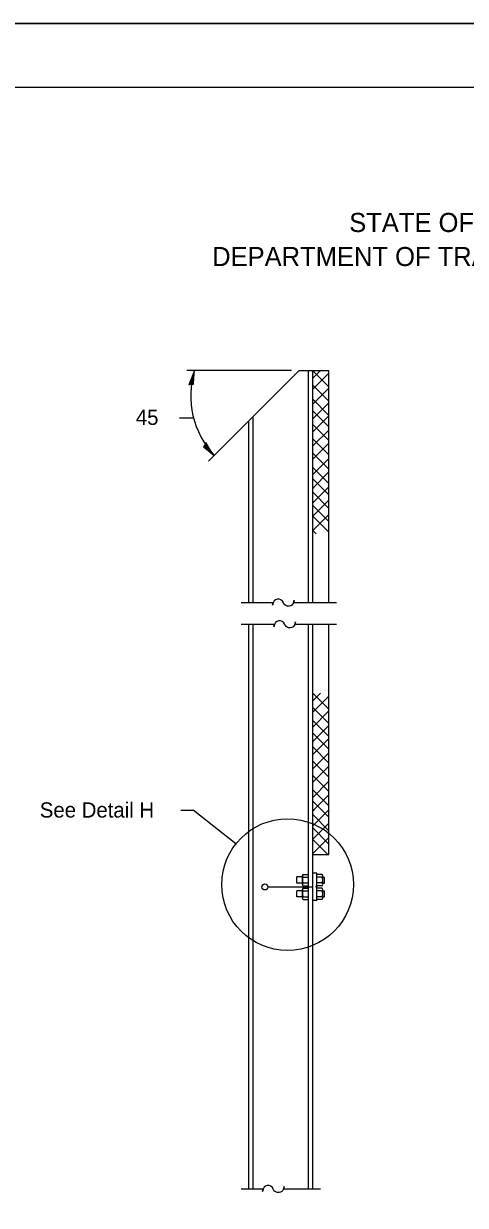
# Model space of a CAD drawing. Extents: x 1499079 to 1501883, y 1499349 to 1499789.
# Drawn here: x 1500821 to 1500890.6, y 1499602.9 to 1499789.2 of the extents above; entities that cross this region are included whole.
import ezdxf

# ---------------------------------------------------------------- set-up
doc = ezdxf.new("R2010")
doc.units = 0
for name, color, linetype in [('Design_EX_Roadway Dimensions', 7, 'Continuous'), ('Design_PR_Roadway Items', 7, 'Continuous'), ('Level 48', 7, 'Continuous'), ('Sheets_50 Reference Boundary', 7, 'Continuous'), ('Sheets_General Details', 7, 'Continuous'), ('Sheets_Printer Plotting Border', 7, 'Continuous')]:
    doc.layers.add(name, color=color, linetype=linetype)

msp = doc.modelspace()

# ---------------------------------------------------------------- linework, layer by layer
at = {"layer": 'Design_EX_Roadway Dimensions'}
for p, q in [((1500863.19, 1499734.49), (1500846.67, 1499734.49)), ((1500847.75, 1499726.99), (1500845.51, 1499726.99)), ((1500845.74, 1499665.18), (1500847.69, 1499665.18)), ((1500854.42, 1499659.87), (1500847.69, 1499665.18))]:
    msp.add_line(p, q, dxfattribs=at)
for points in [[(1500847.4, 1499732.34), (1500847.75, 1499732.34), (1500847.79, 1499733.28), (1500847.87, 1499734.49), (1500847.44, 1499733.28), (1500847.01, 1499732.22), (1500847.64, 1499732.41), (1500847.71, 1499733.7), (1500847.17, 1499732.36), (1500847.5, 1499732.51), (1500847.58, 1499733.1), (1500847.37, 1499732.56)], [(1500849.52, 1499722.73), (1500849.32, 1499722.44), (1500850.06, 1499721.86), (1500851, 1499721.09), (1500850.26, 1499722.16), (1500849.65, 1499723.12), (1500849.43, 1499722.49), (1500850.45, 1499721.69), (1500849.67, 1499722.91), (1500849.6, 1499722.55), (1500850.04, 1499722.14), (1500849.71, 1499722.62)]]:
    msp.add_lwpolyline(points, dxfattribs=at)
msp.add_circle((1500862.56, 1499653.44), 10.38, dxfattribs=at)
msp.add_arc((1500861.12, 1499730.52), 13.83, 163.3081, 222.946, dxfattribs=at)
at = {"layer": 'Design_PR_Roadway Items'}
for p, q in [((1500864.39, 1499734.49), (1500850.09, 1499720.19)), ((1500864.39, 1499734.49), (1500869.08, 1499734.49)), ((1500865.84, 1499697.88), (1500865.84, 1499734.49)), ((1500866.56, 1499733.31), (1500867.73, 1499734.49)), ((1500866.56, 1499697.88), (1500866.56, 1499734.49)), ((1500869.08, 1499731.91), (1500866.56, 1499734.44)), ((1500866.56, 1499731.53), (1500869.08, 1499734.05)), ((1500869.08, 1499697.88), (1500869.08, 1499734.49)), ((1500869.08, 1499729.67), (1500866.56, 1499732.19)), ((1500866.56, 1499729.19), (1500869.08, 1499731.71)), ((1500869.08, 1499727.42), (1500866.56, 1499729.95)), ((1500866.56, 1499726.89), (1500869.08, 1499729.42)), ((1500869.08, 1499725.63), (1500866.56, 1499728.16)), ((1500856.44, 1499697.88), (1500856.44, 1499726.55)), ((1500857.16, 1499697.88), (1500857.16, 1499727.26)), ((1500866.56, 1499724.84), (1500869.08, 1499727.37)), ((1500869.08, 1499723.44), (1500866.56, 1499725.96)), ((1500866.56, 1499722.59), (1500869.08, 1499725.11)), ((1500869.08, 1499721.19), (1500866.56, 1499723.72)), ((1500866.56, 1499720.49), (1500869.08, 1499723.02)), ((1500869.08, 1499718.94), (1500866.56, 1499721.48)), ((1500866.56, 1499718.11), (1500869.08, 1499720.63)), ((1500869.08, 1499716.69), (1500866.56, 1499719.22)), ((1500866.56, 1499715.96), (1500869.08, 1499718.49)), ((1500869.08, 1499714.91), (1500866.56, 1499717.43)), ((1500866.56, 1499713.61), (1500869.08, 1499716.13)), ((1500866.73, 1499715.96), (1500866.56, 1499716.12)), ((1500869.08, 1499712.76), (1500866.56, 1499715.29)), ((1500869.08, 1499715.96), (1500869, 1499715.88)), ((1500866.56, 1499711.51), (1500869.08, 1499714.03)), ((1500869.08, 1499710.67), (1500866.56, 1499713.2)), ((1500866.56, 1499709.26), (1500869.08, 1499711.79)), ((1500869.07, 1499708.99), (1500866.56, 1499711.51)), ((1500867.09, 1499708.73), (1500866.56, 1499709.27)), ((1500856.44, 1499605.42), (1500856.44, 1499694.47)), ((1500857.16, 1499605.42), (1500857.16, 1499694.47)), ((1500865.84, 1499605.42), (1500865.84, 1499694.47)), ((1500866.56, 1499605.42), (1500866.56, 1499694.47)), ((1500869.08, 1499658.19), (1500869.08, 1499694.47)), ((1500866.56, 1499682.41), (1500867.77, 1499683.62)), ((1500869.08, 1499681.07), (1500866.56, 1499683.6)), ((1500866.56, 1499680.62), (1500869.08, 1499683.15)), ((1500869.08, 1499678.83), (1500866.56, 1499681.36)), ((1500866.56, 1499678.28), (1500869.08, 1499680.81)), ((1500869.08, 1499676.76), (1500866.56, 1499679.29)), ((1500866.56, 1499675.98), (1500869.08, 1499678.51)), ((1500869.08, 1499674.79), (1500866.56, 1499677.32)), ((1500866.56, 1499673.93), (1500869.08, 1499676.46)), ((1500869.08, 1499672.59), (1500866.56, 1499675.13)), ((1500866.56, 1499671.68), (1500869.08, 1499674.21)), ((1500869.08, 1499670.35), (1500866.56, 1499672.88)), ((1500866.56, 1499669.58), (1500869.08, 1499672.12)), ((1500869.08, 1499668.1), (1500866.56, 1499670.64)), ((1500866.56, 1499667.19), (1500869.08, 1499669.73)), ((1500869.08, 1499665.85), (1500866.56, 1499668.38)), ((1500866.56, 1499665.05), (1500869.08, 1499667.58)), ((1500869.08, 1499664.07), (1500866.56, 1499666.6)), ((1500866.56, 1499662.69), (1500869.08, 1499665.23)), ((1500869.08, 1499661.93), (1500866.56, 1499664.46)), ((1500866.76, 1499665.09), (1500866.59, 1499665.26)), ((1500869.12, 1499665.09), (1500869.03, 1499665)), ((1500866.56, 1499660.59), (1500869.08, 1499663.13)), ((1500869.08, 1499659.83), (1500866.56, 1499662.36)), ((1500866.56, 1499658.35), (1500869.07, 1499660.86)), ((1500868.89, 1499658.19), (1500866.56, 1499660.52)), ((1500866.56, 1499658.19), (1500869.08, 1499658.19)), ((1500865.02, 1499655.05), (1500865.84, 1499655.05)), ((1500867.17, 1499655.23), (1500866.56, 1499655.23)), ((1500867.17, 1499653.06), (1500867.17, 1499655.23)), ((1500868, 1499655.05), (1500867.17, 1499655.05)), ((1500864.02, 1499653.66), (1500864.02, 1499654.64)), ((1500864.9, 1499654.64), (1500864.02, 1499654.64)), ((1500864.9, 1499653.66), (1500864.02, 1499653.66)), ((1500864.9, 1499653.48), (1500864.9, 1499654.82)), ((1500865.02, 1499654.6), (1500865.84, 1499654.6)), ((1500865.02, 1499653.7), (1500865.84, 1499653.7)), ((1500865.02, 1499653.25), (1500865.84, 1499653.25)), ((1500868, 1499654.6), (1500867.17, 1499654.6)), ((1500868, 1499653.7), (1500867.17, 1499653.7)), ((1500868, 1499653.25), (1500867.17, 1499653.25)), ((1500868.11, 1499653.48), (1500868.11, 1499654.82)), ((1500868.11, 1499654.62), (1500868.38, 1499654.62)), ((1500868.11, 1499653.67), (1500868.38, 1499653.67)), ((1500868.38, 1499653.67), (1500868.38, 1499654.62)), ((1500859.45, 1499653.06), (1500866.56, 1499653.06)), ((1500864.02, 1499651.49), (1500864.02, 1499652.47)), ((1500864.9, 1499652.47), (1500864.02, 1499652.47)), ((1500864.9, 1499651.49), (1500864.02, 1499651.49)), ((1500864.9, 1499651.31), (1500864.9, 1499652.65)), ((1500865.02, 1499652.88), (1500865.84, 1499652.88)), ((1500865.02, 1499652.43), (1500865.84, 1499652.43)), ((1500865.02, 1499651.53), (1500865.84, 1499651.53)), ((1500867.17, 1499653.06), (1500866.97, 1499653.06)), ((1500867.17, 1499650.9), (1500867.17, 1499653.06)), ((1500868, 1499652.88), (1500867.17, 1499652.88)), ((1500868, 1499652.43), (1500867.17, 1499652.43)), ((1500868, 1499651.53), (1500867.17, 1499651.53)), ((1500868.11, 1499651.31), (1500868.11, 1499652.65)), ((1500868.11, 1499652.46), (1500868.38, 1499652.46)), ((1500868.11, 1499651.51), (1500868.38, 1499651.51)), ((1500868.38, 1499651.51), (1500868.38, 1499652.46)), ((1500865.02, 1499651.08), (1500865.84, 1499651.08)), ((1500867.17, 1499650.9), (1500866.56, 1499650.9)), ((1500868, 1499651.08), (1500867.17, 1499651.08))]:
    msp.add_line(p, q, dxfattribs=at)
for points in [[(1500870.28, 1499697.88), (1500863.5, 1499697.88), (1500863.62, 1499698.3), (1500863.5, 1499697.88), (1500863.4, 1499697.68), (1500863.23, 1499697.51), (1500863.05, 1499697.39), (1500862.81, 1499697.32), (1500862.52, 1499697.34), (1500862.27, 1499697.43), (1500862.11, 1499697.56), (1500861.96, 1499697.75), (1500861.9, 1499697.88), (1500861.76, 1499698.14), (1500861.52, 1499698.35), (1500861.25, 1499698.45), (1500860.91, 1499698.44), (1500860.66, 1499698.35), (1500860.44, 1499698.16), (1500860.29, 1499697.88), (1500860.19, 1499697.5), (1500860.29, 1499697.88), (1500860.29, 1499697.88), (1500855.24, 1499697.88)], [(1500870.28, 1499694.47), (1500863.7, 1499694.47), (1500863.83, 1499694.88), (1500863.7, 1499694.47), (1500863.61, 1499694.27), (1500863.44, 1499694.09), (1500863.25, 1499693.97), (1500863.02, 1499693.91), (1500862.73, 1499693.92), (1500862.48, 1499694.02), (1500862.31, 1499694.14), (1500862.16, 1499694.34), (1500862.1, 1499694.47), (1500861.96, 1499694.73), (1500861.73, 1499694.94), (1500861.46, 1499695.04), (1500861.12, 1499695.03), (1500860.87, 1499694.94), (1500860.65, 1499694.75), (1500860.5, 1499694.47), (1500860.39, 1499694.08), (1500860.5, 1499694.47), (1500860.5, 1499694.47), (1500855.24, 1499694.47)], [(1500867.75, 1499605.42), (1500861.9, 1499605.42), (1500862.03, 1499605.83), (1500861.9, 1499605.42), (1500861.81, 1499605.22), (1500861.64, 1499605.04), (1500861.46, 1499604.93), (1500861.22, 1499604.86), (1500860.93, 1499604.87), (1500860.69, 1499604.97), (1500860.52, 1499605.09), (1500860.36, 1499605.29), (1500860.31, 1499605.42), (1500860.17, 1499605.68), (1500859.93, 1499605.89), (1500859.67, 1499605.99), (1500859.32, 1499605.98), (1500859.08, 1499605.89), (1500858.86, 1499605.7), (1500858.7, 1499605.42), (1500858.59, 1499605.03), (1500858.7, 1499605.42), (1500858.7, 1499605.42), (1500855.24, 1499605.42)]]:
    msp.add_lwpolyline(points, dxfattribs=at)
msp.add_circle((1500858.98, 1499653.07), 0.474, dxfattribs=at)
for centre, radius, start, end in [((1500865.17, 1499654.82), 0.272, 124.4127, 235.5955), ((1500867.84, 1499654.82), 0.272, 304.4045, 55.5873), ((1500865.81, 1499654.15), 0.912, 150.4725, 209.5357), ((1500865.17, 1499653.47), 0.272, 124.4127, 235.5955), ((1500867.2, 1499654.15), 0.912, 330.4643, 29.5275), ((1500867.84, 1499653.47), 0.272, 304.4045, 55.5873), ((1500865.17, 1499652.66), 0.272, 124.4127, 235.5955), ((1500865.81, 1499651.98), 0.912, 150.4725, 209.5357), ((1500865.17, 1499651.31), 0.272, 124.4127, 235.5955), ((1500867.84, 1499652.66), 0.272, 304.4045, 55.5873), ((1500867.2, 1499651.98), 0.912, 330.4643, 29.5275), ((1500867.84, 1499651.31), 0.272, 304.4045, 55.5873)]:
    msp.add_arc(centre, radius, start, end, dxfattribs=at)
at = {"layer": 'Level 48'}
msp.add_lwpolyline([(1500522.56, 1499789.19), (1501202.56, 1499789.19), (1501202.56, 1499349.19), (1500522.56, 1499349.19)], close=True, dxfattribs=at)
at = {"layer": 'Sheets_50 Reference Boundary'}
msp.add_lwpolyline([(1500562.56, 1499779.18), (1501192.56, 1499779.18), (1501192.56, 1499379.19), (1500562.56, 1499379.19)], close=True, dxfattribs=at)
at = {"layer": 'Sheets_General Details'}
msp.add_line((1501202.56, 1499789.19), (1500522.56, 1499789.19), dxfattribs=at)
msp.add_lwpolyline([(1500562.56, 1499779.19), (1501192.56, 1499779.19), (1501192.56, 1499359.19), (1500562.56, 1499359.19)], close=True, dxfattribs=at)
at = {"layer": 'Sheets_Printer Plotting Border'}
msp.add_lwpolyline([(1500522.56, 1499349.19), (1501202.56, 1499349.19), (1501202.56, 1499789.19), (1500522.56, 1499789.19)], close=True, dxfattribs=at)

# ---------------------------------------------------------------- texts
at = {"layer": 'Design_EX_Roadway Dimensions'}
for s, height, p in [('45', 2.4, (1500838.64, 1499725.91)), ('See Detail H', 2.4002, (1500823.51, 1499664))]:
    msp.add_text(s, height=height, dxfattribs=at).set_placement(p)
at = {"layer": 'Sheets_General Details'}
for s, p in [('STATE OF ILLINOIS', (1500872.27, 1499756.33)), ('DEPARTMENT OF TRANSPORTATION', (1500850.67, 1499750.96))]:
    msp.add_text(s, height=3.0086, dxfattribs=at).set_placement(p)

doc.saveas('drawing.dxf')
